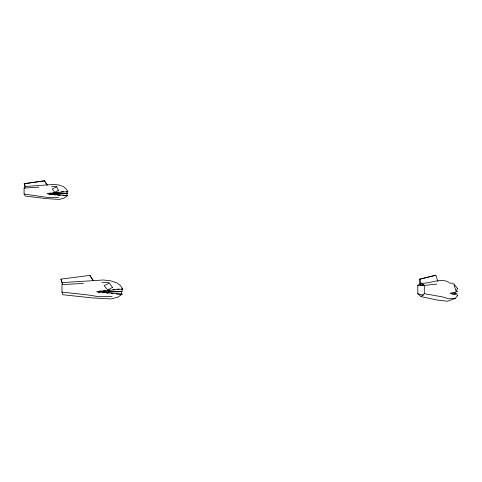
<?xml version="1.0" encoding="UTF-8"?>
<svg xmlns="http://www.w3.org/2000/svg" width="482" height="482" viewBox="0 0 482 482"><rect width="100%" height="100%" fill="white"/><g stroke="black" fill="none" stroke-linecap="round" stroke-linejoin="round"><path stroke-width="0.72" d="M121.247 294.056L122.145 294.183L117.722 297.237L110.908 298.924L92.201 297.894L62.696 294.725L61.991 292.122L61.991 284.615L62.696 282.585L103.232 280.006L110.426 280.741L116.975 282.898L120.56 285.699L122.669 288.983L121.801 289.152M448.959 282.325C440.542 277.379 430.161 284 421.045 283.163L417.78 285.41L417.78 293.701L421.045 296.575L437.192 300.075L447.435 301.208L455.213 298.515L457.9 295.219L450.031 293.255L455.58 292.098L457.9 291.17M67.54 195.565L64.178 198.084L59.382 199.415L46.2 198.602L25.419 196.096L24.1 194.035L24.1 188.088L25.419 186.48L53.972 184.437L59.039 185.022L63.654 186.727L66.179 188.944L67.968 191.679L66.305 192.083M421.045 296.575L424.305 293.701L424.305 285.41L421.045 283.163M67.064 193.704L67.251 191.39M423.744 284.82L420.123 285.338L419.238 279.319L435.824 275.228L437.885 281.464M419.238 279.319L435.824 275.228M25.142 187.317L24.19 183.726L44.446 180.792L47.308 185.04M24.19 183.726L44.79 180.792M423.871 284.922L420.979 285.338L420.093 279.319M48.158 193.372L50.911 193.011M62.371 283.868L60.955 279.102L89.887 275.397L93.339 280.572M457.141 293.502L452.164 294.05M417.78 285.41L420.72 285.061M422.19 284.886L423.66 284.705M52.984 192.74L54.43 192.571M55.882 192.402L58.774 192.065M99.196 291.17L101.419 290.917M103.648 290.664L105.13 290.489M107.926 290.182L110.029 289.947M112.824 289.64L114.903 289.417M117.674 289.122L119.06 288.977M424.305 285.41L436.891 284.091M60.822 191.866L63.558 191.607M121.066 291.67L122.079 291.592L122.079 288.784M122.669 288.983L96.587 291.724L122.145 294.183M24.1 188.088L38.976 187.143M49.074 194.385L67.251 193.613M61.991 284.615L83.386 283.422M67.667 191.547L46.941 193.716L67.293 195.668M102.238 292.417L122.079 291.592M455.213 298.515L448.742 298.774L442.084 296.822L424.305 293.701M58.605 197.487L49.122 197.668L24.1 194.035M112.089 296.484L98.876 296.719L87.947 294.948L61.991 292.122M89.887 275.397L93.159 280.572M60.955 279.102L62.353 283.187M454.195 292.978L455.592 293.014M101.937 282.446L109.263 282.687M51.514 186.371L56.762 186.564M102.274 291.297L121.669 291.562L121.669 294.261L116.361 294.05M60.232 195.451L57.412 195.198M63.015 195.626L66.962 195.728L66.962 193.589L50.453 193.33M449.363 283.012L453.002 283.283M106.606 293.11L107.998 293.267M111.469 293.652L112.854 293.809M55.99 195.029L49.116 194.138M97.87 292.08L100.075 292.345M102.28 292.604L103.751 292.785M417.78 293.701L423.473 295.261M44.446 180.792L46.965 185.04M24.534 183.726L25.293 186.6M457.454 288.435L456.111 291.375L453.695 283.747L457.454 288.435M58.412 190.257L54.828 192.366L52.207 188.908L56.689 186.902L58.412 190.257M112.469 287.356L107.769 290.019L104.118 285.651L109.366 283.109L112.469 287.356"/></g></svg>
